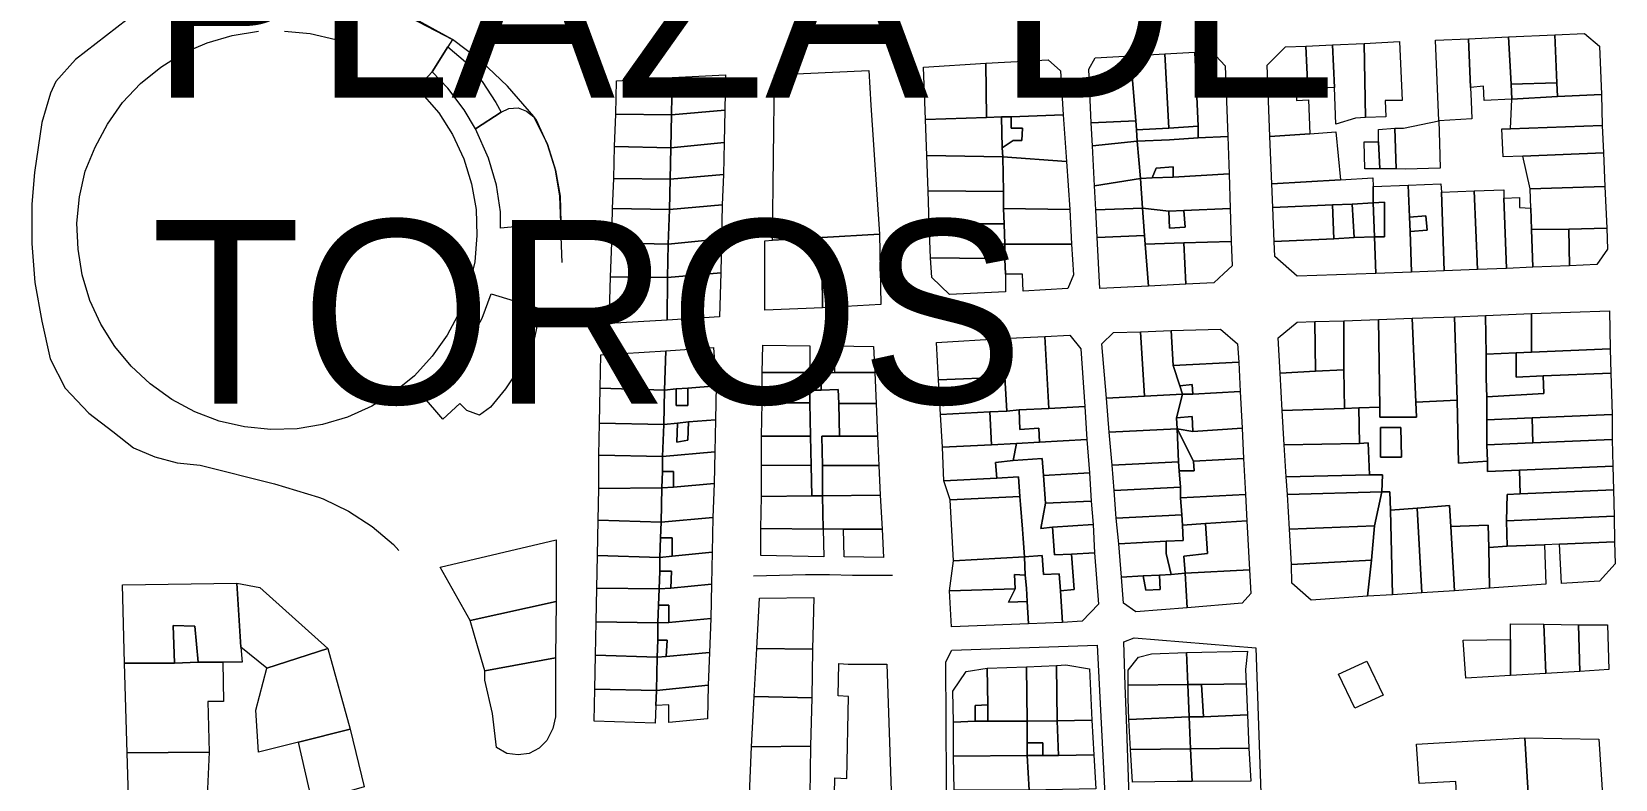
# Model space of a CAD drawing. Header units: inches. Extents: x 1138763 to 1140867, y 1050756 to 1053008.
# Drawn here: x 1138836.6 to 1139138.4, y 1051825.9 to 1051968.5 of the extents above; entities that cross this region are included whole.
import ezdxf

# ---------------------------------------------------------------- set-up
doc = ezdxf.new("R2010")
doc.units = ezdxf.units.IN
doc.header["$MEASUREMENT"] = 0
doc.linetypes.add('HIDDEN2', pattern=[0.1875, 0.125, -0.0625])
for name, color, linetype, lineweight in [('INTERCEPTORES REDISEÑADOS', 92, 'HIDDEN2', 53), ('LimEdif_AM', 44, 'Continuous', 5), ('ViaPrin_AM', 1, 'Continuous', 15), ('ViaSec_AM', 1, 'Continuous', 18)]:
    doc.layers.add(name, color=color, linetype=linetype, lineweight=lineweight)

msp = doc.modelspace()

# ---------------------------------------------------------------- linework, layer by layer
at = {"layer": 'LimEdif_AM'}
for points in [[(1138900.56, 1051975.5), (1138916.81, 1051967), (1138915.94, 1051965.62)], [(1138915.94, 1051965.62), (1138912.94, 1051960.87), (1138910.06, 1051957.75), (1138914.19, 1051953), (1138916.81, 1051948.87), (1138918.94, 1051944.25), (1138920.44, 1051939.5), (1138921.31, 1051934.62), (1138921.44, 1051929.62), (1138921.06, 1051924.62), (1138919.94, 1051919.75), (1138918.19, 1051915.12), (1138915.81, 1051910.62), (1138912.94, 1051906.62), (1138909.56, 1051902.87), (1138905.69, 1051899.75), (1138901.44, 1051897.12), (1138896.81, 1051895), (1138892.06, 1051893.62), (1138887.19, 1051892.75), (1138882.19, 1051892.62), (1138877.19, 1051893.12), (1138872.31, 1051894.25), (1138867.69, 1051896), (1138863.31, 1051898.37), (1138859.19, 1051901.37), (1138855.56, 1051904.75), (1138852.44, 1051908.5), (1138849.81, 1051912.75), (1138847.69, 1051917.25), (1138846.19, 1051922.12), (1138845.44, 1051927), (1138845.19, 1051932), (1138845.69, 1051937), (1138846.81, 1051941.87), (1138848.69, 1051946.5), (1138851.06, 1051950.87), (1138853.94, 1051955), (1138857.31, 1051958.62), (1138861.19, 1051961.75), (1138865.44, 1051964.37), (1138870.06, 1051966.37), (1138874.81, 1051967.75), (1138879.81, 1051968.62)], [(1138884.81, 1051968.62), (1138889.69, 1051968.12), (1138894.56, 1051967), (1138897.94, 1051969.87)], [(1139118.06, 1051967.5), (1139126.94, 1051967.87), (1139127.31, 1051958.75), (1139118.56, 1051958.5), (1139118.06, 1051967.5)], [(1139127.31, 1051958.75), (1139126.94, 1051967.87), (1139132.56, 1051968.12), (1139135.44, 1051965.75), (1139135.81, 1051956.5), (1139127.44, 1051956.12), (1139127.31, 1051958.75)], [(1138915.94, 1051965.62), (1138919.31, 1051962.75), (1138922.44, 1051959), (1138925.06, 1051955), (1138926.06, 1051953.12), (1138921.19, 1051950), (1138919.06, 1051953.62), (1138915.94, 1051957.75), (1138912.94, 1051960.87), (1138915.94, 1051965.62)], [(1139058.94, 1051950.5), (1139058.31, 1051964.62), (1139061.44, 1051964.75), (1139064.06, 1051962), (1139064.56, 1051948.5), (1139058.94, 1051948.25), (1139058.94, 1051950.5)], [(1139079.81, 1051957.62), (1139077.69, 1051957.5), (1139077.69, 1051955.37), (1139079.94, 1051955.5), (1139080.19, 1051949), (1139072.56, 1051948.5), (1139072.06, 1051962.12), (1139075.56, 1051965.62), (1139079.44, 1051965.75), (1139079.81, 1051957.62)], [(1139079.44, 1051965.75), (1139084.56, 1051966), (1139084.94, 1051957.87), (1139079.81, 1051957.62), (1139079.44, 1051965.75)], [(1139084.56, 1051966), (1139090.56, 1051966.25), (1139090.81, 1051952.12), (1139088.94, 1051952), (1139085.19, 1051950.87), (1139084.94, 1051957.87), (1139084.56, 1051966)], [(1139090.56, 1051966.25), (1139097.31, 1051966.62), (1139097.81, 1051955.37), (1139094.56, 1051955.37), (1139094.69, 1051952.25), (1139090.81, 1051952.12), (1139090.56, 1051966.25)], [(1139110.81, 1051957.87), (1139110.94, 1051955.25), (1139111.06, 1051951.87), (1139104.81, 1051951.5), (1139104.19, 1051966.87), (1139110.44, 1051967.12), (1139110.81, 1051957.87)], [(1139110.44, 1051967.12), (1139118.06, 1051967.5), (1139118.56, 1051958.5), (1139118.69, 1051955.62), (1139113.44, 1051955.37), (1139113.31, 1051958.12), (1139110.81, 1051957.87), (1139110.44, 1051967.12)], [(1139018.56, 1051952.12), (1139006.94, 1051951.75), (1139006.56, 1051961.75), (1139018.44, 1051962.5), (1139018.56, 1051952.12)], [(1139018.44, 1051962.5), (1139030.31, 1051963.12), (1139032.69, 1051961), (1139033.19, 1051952.62), (1139023.31, 1051952.25), (1139021.44, 1051952.25), (1139018.56, 1051952.12), (1139018.44, 1051962.5)], [(1139047.06, 1051951.5), (1139038.56, 1051951.12), (1139038.06, 1051961.37), (1139039.31, 1051963.5), (1139046.06, 1051963.87), (1139047.06, 1051951.5)], [(1139046.06, 1051963.87), (1139052.56, 1051964.25), (1139053.31, 1051950.12), (1139047.19, 1051949.75), (1139047.06, 1051951.5), (1139046.06, 1051963.87)], [(1139052.56, 1051964.25), (1139058.31, 1051964.62), (1139058.94, 1051950.5), (1139053.31, 1051950.12), (1139052.56, 1051964.25)], [(1138947.94, 1051952.75), (1138948.06, 1051959.12), (1138958.69, 1051959.75), (1138958.56, 1051952.62), (1138947.94, 1051952.75)], [(1138958.69, 1051959.75), (1138968.81, 1051960.25), (1138968.69, 1051953.5), (1138958.56, 1051952.62), (1138958.69, 1051959.75)], [(1138998.19, 1051929.87), (1138987.19, 1051929.25), (1138977.81, 1051928.75), (1138978.19, 1051960.25), (1138996.19, 1051961.12), (1138996.56, 1051954.5), (1138998.19, 1051929.87)], [(1139127.31, 1051958.75), (1139127.44, 1051956.12), (1139118.69, 1051955.62), (1139118.56, 1051958.5), (1139127.31, 1051958.75)], [(1139135.81, 1051956.5), (1139135.94, 1051950.62), (1139118.44, 1051950), (1139118.69, 1051955.62), (1139127.44, 1051956.12), (1139135.81, 1051956.5)], [(1138926.06, 1051953.12), (1138927.56, 1051953.87), (1138929.31, 1051954), (1138930.94, 1051953.37), (1138932.31, 1051952.25), (1138934.94, 1051947), (1138936.44, 1051942.12), (1138937.31, 1051937.12), (1138937.44, 1051932.12), (1138925.94, 1051931), (1138925.94, 1051934.12), (1138925.19, 1051939.25), (1138923.69, 1051944.37), (1138921.19, 1051950), (1138926.06, 1051953.12)], [(1138958.56, 1051952.62), (1138958.44, 1051946.37), (1138947.69, 1051946.62), (1138947.94, 1051952.75), (1138958.56, 1051952.62)], [(1138968.69, 1051953.5), (1138968.56, 1051947.37), (1138958.44, 1051946.37), (1138958.56, 1051952.62), (1138968.69, 1051953.5)], [(1139033.19, 1051952.62), (1139033.81, 1051943.75), (1139021.69, 1051944.62), (1139021.56, 1051946.37), (1139023.69, 1051947.75), (1139025.31, 1051947.75), (1139025.44, 1051950.12), (1139023.31, 1051950.12), (1139023.31, 1051952.25), (1139033.19, 1051952.62)], [(1139021.44, 1051952.25), (1139021.56, 1051946.37), (1139021.69, 1051944.62), (1139007.19, 1051944.87), (1139006.94, 1051951.75), (1139018.56, 1051952.12), (1139021.44, 1051952.25)], [(1139023.31, 1051952.25), (1139023.31, 1051950.12), (1139025.44, 1051950.12), (1139025.31, 1051947.75), (1139023.69, 1051947.75), (1139021.56, 1051946.37), (1139021.44, 1051952.25), (1139023.31, 1051952.25)], [(1139047.06, 1051951.5), (1139047.19, 1051949.75), (1139047.31, 1051947.62), (1139038.81, 1051946.75), (1139038.56, 1051951.12), (1139047.06, 1051951.5)], [(1139058.94, 1051950.5), (1139058.94, 1051948.25), (1139053.44, 1051947.87), (1139047.31, 1051947.62), (1139047.19, 1051949.75), (1139053.31, 1051950.12), (1139058.94, 1051950.5)], [(1139093.31, 1051947.5), (1139093.31, 1051949.87), (1139096.44, 1051950.12), (1139096.69, 1051942.37), (1139093.56, 1051942.37), (1139093.31, 1051947.5)], [(1139096.44, 1051950.12), (1139098.06, 1051950.12), (1139104.81, 1051951.5), (1139104.94, 1051947.25), (1139105.06, 1051942.5), (1139098.44, 1051942.25), (1139096.69, 1051942.37), (1139096.44, 1051950.12)], [(1139135.94, 1051950.62), (1139136.19, 1051945.37), (1139120.81, 1051944.75), (1139117.06, 1051944.62), (1139116.81, 1051950), (1139118.44, 1051950), (1139135.94, 1051950.62)], [(1138958.44, 1051946.37), (1138958.31, 1051940.37), (1138947.56, 1051940.5), (1138947.69, 1051946.62), (1138958.44, 1051946.37)], [(1138968.56, 1051947.37), (1138968.44, 1051941.25), (1138958.31, 1051940.37), (1138958.44, 1051946.37), (1138968.56, 1051947.37)], [(1139047.31, 1051947.62), (1139047.94, 1051940.5), (1139039.19, 1051939.12), (1139038.81, 1051946.75), (1139047.31, 1051947.62)], [(1139064.56, 1051948.5), (1139064.81, 1051941.37), (1139054.19, 1051940.75), (1139054.19, 1051942.75), (1139050.94, 1051942.5), (1139050.19, 1051940.62), (1139047.94, 1051940.5), (1139047.31, 1051947.62), (1139053.44, 1051947.87), (1139058.94, 1051948.25), (1139064.56, 1051948.5)], [(1139080.19, 1051949), (1139085.19, 1051949.37), (1139086.06, 1051940.25), (1139072.94, 1051939.5), (1139072.56, 1051948.5), (1139080.19, 1051949)], [(1139093.56, 1051942.37), (1139090.69, 1051942.37), (1139090.56, 1051947.5), (1139093.31, 1051947.5), (1139093.56, 1051942.37)], [(1139021.69, 1051944.62), (1139021.81, 1051938), (1139007.44, 1051938.12), (1139007.19, 1051944.87), (1139021.69, 1051944.62)], [(1139033.81, 1051943.75), (1139034.44, 1051934.62), (1139021.81, 1051934.75), (1139021.81, 1051938), (1139021.69, 1051944.62), (1139033.81, 1051943.75)], [(1139136.19, 1051945.37), (1139136.44, 1051939), (1139122.19, 1051938.5), (1139120.81, 1051944.75), (1139136.19, 1051945.37)], [(1138958.31, 1051940.37), (1138958.19, 1051934.62), (1138947.31, 1051934.75), (1138947.56, 1051940.5), (1138958.31, 1051940.37)], [(1138968.44, 1051941.25), (1138968.19, 1051935.5), (1138958.19, 1051934.62), (1138958.31, 1051940.37), (1138968.44, 1051941.25)], [(1139047.94, 1051940.5), (1139048.31, 1051934.87), (1139039.44, 1051934.5), (1139039.19, 1051939.12), (1139047.94, 1051940.5)], [(1139064.81, 1051941.37), (1139065.06, 1051934.75), (1139056.19, 1051934.37), (1139053.31, 1051934.25), (1139048.31, 1051934.87), (1139047.94, 1051940.5), (1139050.19, 1051940.62), (1139054.19, 1051940.75), (1139064.81, 1051941.37)], [(1139054.19, 1051940.75), (1139050.19, 1051940.62), (1139050.94, 1051942.5), (1139054.19, 1051942.75), (1139054.19, 1051940.75)], [(1139086.06, 1051940.25), (1139092.19, 1051940.62), (1139092.31, 1051939), (1139092.31, 1051935.87), (1139088.31, 1051935.62), (1139084.56, 1051935.5), (1139073.19, 1051935), (1139072.94, 1051939.5), (1139086.06, 1051940.25)], [(1139021.81, 1051938), (1139021.81, 1051934.75), (1139021.94, 1051931.87), (1139007.69, 1051931.87), (1139007.44, 1051938.12), (1139021.81, 1051938)], [(1139092.31, 1051939), (1139098.94, 1051939.25), (1139099.19, 1051933.12), (1139099.31, 1051930.37), (1139099.56, 1051922.62), (1139092.81, 1051922.37), (1139092.56, 1051929.37), (1139094.44, 1051929.37), (1139094.44, 1051936), (1139092.31, 1051935.87), (1139092.31, 1051939)], [(1139098.94, 1051939.25), (1139105.19, 1051939.5), (1139105.31, 1051937.87), (1139105.81, 1051922.87), (1139099.56, 1051922.62), (1139099.31, 1051930.37), (1139102.56, 1051930.62), (1139102.31, 1051933.37), (1139099.19, 1051933.12), (1139098.94, 1051939.25)], [(1139105.31, 1051937.87), (1139111.56, 1051938.12), (1139112.19, 1051923.12), (1139105.81, 1051922.87), (1139105.31, 1051937.87)], [(1139111.56, 1051938.12), (1139117.19, 1051938.37), (1139117.19, 1051936.75), (1139117.69, 1051923.37), (1139112.19, 1051923.12), (1139111.56, 1051938.12)], [(1139136.44, 1051939), (1139136.81, 1051931), (1139129.56, 1051930.87), (1139122.44, 1051930.75), (1139122.31, 1051934.87), (1139122.19, 1051938.5), (1139136.44, 1051939)], [(1138958.19, 1051934.62), (1138957.94, 1051928), (1138947.19, 1051928.25), (1138947.31, 1051934.75), (1138958.19, 1051934.62)], [(1138968.19, 1051935.5), (1138968.06, 1051929), (1138957.94, 1051928), (1138958.19, 1051934.62), (1138968.19, 1051935.5)], [(1139034.44, 1051934.62), (1139034.81, 1051928), (1139022.06, 1051928), (1139021.94, 1051931.87), (1139021.81, 1051934.75), (1139034.44, 1051934.62)], [(1139048.31, 1051934.87), (1139048.69, 1051929.62), (1139039.69, 1051929.25), (1139039.44, 1051934.5), (1139048.31, 1051934.87)], [(1139065.06, 1051934.75), (1139065.19, 1051928.5), (1139056.19, 1051928.25), (1139048.81, 1051928), (1139048.69, 1051929.62), (1139048.31, 1051934.87), (1139053.31, 1051934.25), (1139053.44, 1051931), (1139056.44, 1051931.25), (1139056.19, 1051934.37), (1139065.06, 1051934.75)], [(1139084.56, 1051935.5), (1139084.81, 1051929), (1139073.44, 1051928.5), (1139073.19, 1051935), (1139084.56, 1051935.5)], [(1139088.31, 1051935.62), (1139088.69, 1051929.25), (1139084.81, 1051929), (1139084.56, 1051935.5), (1139088.31, 1051935.62)], [(1139092.31, 1051935.87), (1139092.56, 1051929.37), (1139088.69, 1051929.25), (1139088.31, 1051935.62), (1139092.31, 1051935.87)], [(1139092.56, 1051929.37), (1139092.31, 1051935.87), (1139094.44, 1051936), (1139094.44, 1051929.37), (1139092.56, 1051929.37)], [(1139117.19, 1051936.75), (1139120.19, 1051936.87), (1139120.19, 1051935), (1139122.31, 1051934.87), (1139122.44, 1051930.75), (1139122.69, 1051923.62), (1139117.69, 1051923.37), (1139117.19, 1051936.75)], [(1139021.94, 1051931.87), (1139022.06, 1051928), (1139018.81, 1051928.12), (1139018.94, 1051925.25), (1139007.94, 1051925.37), (1139007.69, 1051931.87), (1139021.94, 1051931.87)], [(1139056.19, 1051934.37), (1139056.44, 1051931.25), (1139053.44, 1051931), (1139053.31, 1051934.25), (1139056.19, 1051934.37)], [(1139099.31, 1051930.37), (1139099.19, 1051933.12), (1139102.31, 1051933.37), (1139102.56, 1051930.62), (1139099.31, 1051930.37)], [(1138968.06, 1051929), (1138967.94, 1051922.5), (1138957.81, 1051921.62), (1138957.94, 1051928), (1138968.06, 1051929)], [(1138987.19, 1051929.25), (1138987.31, 1051915.87), (1138976.31, 1051915.37), (1138976.31, 1051928.62), (1138977.81, 1051928.75), (1138987.19, 1051929.25)], [(1138998.19, 1051929.87), (1138998.44, 1051916.5), (1138987.31, 1051915.87), (1138987.19, 1051929.25), (1138998.19, 1051929.87)], [(1139048.69, 1051929.62), (1139048.81, 1051928), (1139049.44, 1051920), (1139040.19, 1051919.5), (1139039.69, 1051929.25), (1139048.69, 1051929.62)], [(1139065.19, 1051928.5), (1139065.44, 1051923.87), (1139063.81, 1051922.37), (1139061.94, 1051920.62), (1139056.56, 1051920.37), (1139056.19, 1051928.25), (1139065.19, 1051928.5)], [(1139092.56, 1051929.37), (1139092.81, 1051922.37), (1139077.81, 1051921.87), (1139073.56, 1051925.62), (1139073.44, 1051928.5), (1139084.81, 1051929), (1139088.69, 1051929.25), (1139092.56, 1051929.37)], [(1139129.56, 1051930.87), (1139129.69, 1051923.87), (1139122.69, 1051923.62), (1139122.44, 1051930.75), (1139129.56, 1051930.87)], [(1139136.81, 1051931), (1139136.94, 1051927), (1139134.94, 1051924.12), (1139129.69, 1051923.87), (1139129.56, 1051930.87), (1139136.81, 1051931)], [(1138957.94, 1051928), (1138957.81, 1051921.62), (1138946.94, 1051921.75), (1138947.19, 1051928.25), (1138957.94, 1051928)], [(1139022.06, 1051928), (1139022.06, 1051925.12), (1139018.94, 1051925.25), (1139018.81, 1051928.12), (1139022.06, 1051928)], [(1139034.81, 1051928), (1139035.19, 1051922.12), (1139034.06, 1051919.5), (1139025.56, 1051919), (1139025.44, 1051922.25), (1139022.19, 1051922.25), (1139022.06, 1051925.12), (1139022.06, 1051928), (1139034.81, 1051928)], [(1139056.19, 1051928.25), (1139056.56, 1051920.37), (1139049.44, 1051920), (1139048.81, 1051928), (1139056.19, 1051928.25)], [(1138967.94, 1051922.5), (1138967.69, 1051914.12), (1138957.69, 1051913.5), (1138957.81, 1051921.62), (1138967.94, 1051922.5)], [(1139018.94, 1051925.25), (1139022.06, 1051925.12), (1139022.19, 1051922.25), (1139022.19, 1051918.87), (1139011.56, 1051918.37), (1139008.19, 1051921.62), (1139007.94, 1051925.37), (1139018.94, 1051925.25)], [(1138957.81, 1051921.62), (1138957.69, 1051913.5), (1138946.69, 1051912.87), (1138946.94, 1051921.75), (1138957.81, 1051921.62)], [(1138914.94, 1051894.62), (1138911.06, 1051899.12), (1138913.44, 1051901.12), (1138916.94, 1051905), (1138919.94, 1051909.25), (1138922.44, 1051913.87), (1138924.19, 1051918.5), (1138933.56, 1051915.62), (1138932.44, 1051910.12), (1138929.94, 1051905), (1138926.94, 1051900.37), (1138924.06, 1051896.87), (1138921.94, 1051895.37), (1138919.56, 1051896.25), (1138918.19, 1051897.62), (1138914.94, 1051894.62)], [(1139081.19, 1051913.25), (1139086.69, 1051913.37), (1139086.69, 1051904), (1139081.31, 1051903.75), (1139081.19, 1051913.25)], [(1139086.69, 1051913.37), (1139093.31, 1051913.62), (1139093.56, 1051896.87), (1139089.56, 1051896.75), (1139086.81, 1051896.62), (1139086.69, 1051904), (1139086.69, 1051913.37)], [(1139093.31, 1051913.62), (1139099.69, 1051913.87), (1139100.44, 1051897.87), (1139100.56, 1051895), (1139093.56, 1051895), (1139093.56, 1051896.87), (1139093.31, 1051913.62)], [(1139099.69, 1051913.87), (1139107.81, 1051914.12), (1139108.31, 1051898.25), (1139100.44, 1051897.87), (1139099.69, 1051913.87)], [(1139107.81, 1051914.12), (1139113.69, 1051914.37), (1139113.81, 1051907), (1139113.81, 1051902.37), (1139113.94, 1051898.87), (1139113.94, 1051894.5), (1139113.94, 1051889.75), (1139114.06, 1051886.62), (1139108.56, 1051886.25), (1139108.31, 1051898.25), (1139107.81, 1051914.12)], [(1139113.69, 1051914.37), (1139122.44, 1051914.75), (1139122.44, 1051907.37), (1139119.56, 1051907.25), (1139113.81, 1051907), (1139113.69, 1051914.37)], [(1139122.44, 1051914.75), (1139137.31, 1051915.25), (1139137.44, 1051908), (1139122.44, 1051907.37), (1139122.44, 1051914.75)], [(1139021.56, 1051910), (1139029.69, 1051910.37), (1139030.44, 1051896.62), (1139024.81, 1051896.37), (1139022.44, 1051896.12), (1139022.06, 1051902.62), (1139021.56, 1051910)], [(1139029.69, 1051910.37), (1139034.44, 1051910.62), (1139036.56, 1051908), (1139037.31, 1051897), (1139030.44, 1051896.62), (1139029.69, 1051910.37)], [(1139048.69, 1051899), (1139041.44, 1051898.62), (1139040.56, 1051909), (1139042.81, 1051911.12), (1139047.94, 1051911.25), (1139048.69, 1051899)], [(1139047.94, 1051911.25), (1139053.81, 1051911.5), (1139054.19, 1051904.87), (1139055.44, 1051901), (1139055.94, 1051899.37), (1139048.69, 1051899), (1139047.94, 1051911.25)], [(1139053.81, 1051911.5), (1139063.19, 1051911.75), (1139066.44, 1051909), (1139066.69, 1051905.5), (1139054.19, 1051904.87), (1139053.81, 1051911.5)], [(1139081.31, 1051903.75), (1139074.56, 1051903.37), (1139074.19, 1051910.12), (1139077.81, 1051913.12), (1139081.19, 1051913.25), (1139081.31, 1051903.75)], [(1138944.94, 1051900.5), (1138945.06, 1051906.87), (1138957.44, 1051907.62), (1138957.19, 1051900.12), (1138944.94, 1051900.5)], [(1138957.44, 1051907.62), (1138966.56, 1051908.25), (1138967.06, 1051901), (1138961.69, 1051900.5), (1138959.44, 1051900.37), (1138957.19, 1051900.12), (1138957.44, 1051907.62)], [(1138975.81, 1051903.5), (1138975.94, 1051908.75), (1138984.94, 1051908.62), (1138984.94, 1051903.5), (1138975.81, 1051903.5)], [(1138989.69, 1051903.5), (1138989.56, 1051908.62), (1138997.06, 1051908.5), (1138997.31, 1051903.5), (1138989.69, 1051903.5)], [(1139022.06, 1051902.62), (1139009.44, 1051902.12), (1139009.06, 1051909.25), (1139021.56, 1051910), (1139022.06, 1051902.62)], [(1139137.44, 1051908), (1139137.56, 1051903.37), (1139124.69, 1051902.87), (1139119.56, 1051902.62), (1139119.56, 1051907.25), (1139122.44, 1051907.37), (1139137.44, 1051908)], [(1139066.69, 1051905.5), (1139066.94, 1051899.87), (1139057.94, 1051899.37), (1139057.81, 1051901.25), (1139055.44, 1051901), (1139054.19, 1051904.87), (1139066.69, 1051905.5)], [(1139119.56, 1051907.25), (1139119.56, 1051902.62), (1139124.69, 1051902.87), (1139124.81, 1051899.5), (1139113.94, 1051898.87), (1139113.81, 1051902.37), (1139113.81, 1051907), (1139119.56, 1051907.25)], [(1138984.94, 1051903.5), (1138987.06, 1051903.5), (1138987.06, 1051900.12), (1138984.94, 1051900.12), (1138984.94, 1051897.75), (1138975.81, 1051897.75), (1138975.81, 1051903.5), (1138984.94, 1051903.5)], [(1138987.06, 1051903.5), (1138989.69, 1051903.5), (1138997.31, 1051903.5), (1138997.56, 1051897.62), (1138990.44, 1051897.62), (1138990.31, 1051900.25), (1138987.06, 1051900.12), (1138987.06, 1051903.5)], [(1139022.06, 1051902.62), (1139022.44, 1051896.12), (1139019.19, 1051896), (1139009.81, 1051895.5), (1139009.44, 1051902.12), (1139022.06, 1051902.62)], [(1139086.69, 1051904), (1139086.81, 1051896.62), (1139074.94, 1051896.25), (1139074.56, 1051903.37), (1139081.31, 1051903.75), (1139086.69, 1051904)], [(1139137.56, 1051903.37), (1139137.81, 1051895.5), (1139122.56, 1051894.87), (1139113.94, 1051894.5), (1139113.94, 1051898.87), (1139124.81, 1051899.5), (1139124.69, 1051902.87), (1139137.56, 1051903.37)], [(1138957.19, 1051900.12), (1138957.06, 1051893.62), (1138944.81, 1051893.87), (1138944.94, 1051900.5), (1138957.19, 1051900.12)], [(1138967.06, 1051901), (1138966.94, 1051894.5), (1138961.81, 1051894.12), (1138959.69, 1051893.87), (1138957.06, 1051893.62), (1138957.19, 1051900.12), (1138959.44, 1051900.37), (1138959.44, 1051897.25), (1138961.69, 1051897.25), (1138961.69, 1051900.5), (1138967.06, 1051901)], [(1138961.69, 1051900.5), (1138961.69, 1051897.25), (1138959.44, 1051897.25), (1138959.44, 1051900.37), (1138961.69, 1051900.5)], [(1138987.06, 1051900.12), (1138990.31, 1051900.25), (1138990.44, 1051897.62), (1138990.56, 1051891.37), (1138987.19, 1051891.37), (1138987.31, 1051885.75), (1138987.31, 1051880), (1138985.31, 1051880), (1138985.19, 1051885.75), (1138985.06, 1051891.37), (1138984.94, 1051897.75), (1138984.94, 1051900.12), (1138987.06, 1051900.12)], [(1139055.94, 1051899.37), (1139054.81, 1051894.87), (1139054.94, 1051892.75), (1139041.94, 1051892.12), (1139041.44, 1051898.62), (1139048.69, 1051899), (1139055.94, 1051899.37)], [(1139066.94, 1051899.87), (1139067.31, 1051892.87), (1139057.94, 1051892.25), (1139057.81, 1051895.12), (1139054.81, 1051894.87), (1139055.94, 1051899.37), (1139057.94, 1051899.37), (1139066.94, 1051899.87)], [(1139055.44, 1051901), (1139057.81, 1051901.25), (1139057.94, 1051899.37), (1139055.94, 1051899.37), (1139055.44, 1051901)], [(1139108.31, 1051898.25), (1139108.56, 1051886.25), (1139114.06, 1051886.62), (1139114.06, 1051884.62), (1139120.19, 1051884.87), (1139120.31, 1051880.37), (1139117.81, 1051880.25), (1139117.69, 1051875.25), (1139117.81, 1051870.37), (1139114.31, 1051870.12), (1139114.19, 1051874.37), (1139107.06, 1051874.12), (1139106.81, 1051878.12), (1139100.69, 1051877.62), (1139095.56, 1051877.25), (1139095.44, 1051880.75), (1139093.94, 1051880.75), (1139094.06, 1051884), (1139091.56, 1051884), (1139091.31, 1051890.12), (1139089.69, 1051890), (1139089.56, 1051896.75), (1139093.56, 1051896.87), (1139093.56, 1051895), (1139100.56, 1051895), (1139100.44, 1051897.87), (1139108.31, 1051898.25)], [(1138984.94, 1051897.75), (1138985.06, 1051891.37), (1138975.69, 1051891.37), (1138975.81, 1051897.75), (1138984.94, 1051897.75)], [(1138997.56, 1051897.62), (1138997.81, 1051891.37), (1138990.56, 1051891.37), (1138990.44, 1051897.62), (1138997.56, 1051897.62)], [(1139019.19, 1051896), (1139019.56, 1051889.75), (1139010.19, 1051889.25), (1139009.81, 1051895.5), (1139019.19, 1051896)], [(1139024.81, 1051896.37), (1139024.94, 1051892.62), (1139028.56, 1051892.87), (1139028.69, 1051890.25), (1139024.31, 1051890), (1139019.56, 1051889.75), (1139019.19, 1051896), (1139022.44, 1051896.12), (1139024.81, 1051896.37)], [(1139037.31, 1051897), (1139037.69, 1051890.75), (1139028.69, 1051890.25), (1139028.56, 1051892.87), (1139024.94, 1051892.62), (1139024.81, 1051896.37), (1139030.44, 1051896.62), (1139037.31, 1051897)], [(1139089.56, 1051896.75), (1139089.69, 1051890), (1139075.31, 1051889.75), (1139074.94, 1051896.25), (1139086.81, 1051896.62), (1139089.56, 1051896.75)], [(1139137.81, 1051895.5), (1139137.81, 1051890.75), (1139122.69, 1051890.12), (1139122.56, 1051894.87), (1139137.81, 1051895.5)], [(1138957.06, 1051893.62), (1138956.81, 1051887.5), (1138944.69, 1051887.75), (1138944.81, 1051893.87), (1138957.06, 1051893.62)], [(1138966.94, 1051894.5), (1138966.81, 1051888.37), (1138956.81, 1051887.5), (1138957.06, 1051893.62), (1138959.69, 1051893.87), (1138959.56, 1051890.25), (1138961.69, 1051890.62), (1138961.81, 1051894.12), (1138966.94, 1051894.5)], [(1138961.81, 1051894.12), (1138961.69, 1051890.62), (1138959.56, 1051890.25), (1138959.69, 1051893.87), (1138961.81, 1051894.12)], [(1139054.94, 1051892.75), (1139055.19, 1051886.5), (1139042.56, 1051885.87), (1139041.94, 1051892.12), (1139054.94, 1051892.75)], [(1139054.81, 1051894.87), (1139057.81, 1051895.12), (1139057.94, 1051892.25), (1139054.94, 1051892.75), (1139054.81, 1051894.87)], [(1139067.31, 1051892.87), (1139067.56, 1051887.12), (1139058.06, 1051886.62), (1139054.94, 1051892.75), (1139057.94, 1051892.25), (1139067.31, 1051892.87)], [(1139058.06, 1051886.62), (1139058.19, 1051884.75), (1139055.31, 1051884.75), (1139055.19, 1051886.5), (1139054.94, 1051892.75), (1139058.06, 1051886.62)], [(1139097.69, 1051887.37), (1139097.56, 1051893), (1139093.69, 1051893), (1139093.69, 1051890.12), (1139093.69, 1051887.37), (1139097.69, 1051887.37)], [(1139097.69, 1051887.37), (1139093.69, 1051887.37), (1139093.69, 1051890.12), (1139093.69, 1051893), (1139097.56, 1051893), (1139097.69, 1051887.37)], [(1139122.56, 1051894.87), (1139122.69, 1051890.12), (1139113.94, 1051889.75), (1139113.94, 1051894.5), (1139122.56, 1051894.87)], [(1138985.06, 1051891.37), (1138985.19, 1051885.75), (1138975.69, 1051885.87), (1138975.69, 1051891.37), (1138985.06, 1051891.37)], [(1138997.81, 1051891.37), (1138998.06, 1051885.75), (1138987.31, 1051885.75), (1138987.19, 1051891.37), (1138990.56, 1051891.37), (1138997.81, 1051891.37)], [(1139024.31, 1051890), (1139023.69, 1051886.75), (1139020.31, 1051886.37), (1139020.56, 1051883.37), (1139010.44, 1051882.87), (1139010.19, 1051889.25), (1139019.56, 1051889.75), (1139024.31, 1051890)], [(1139037.69, 1051890.75), (1139038.19, 1051884.37), (1139029.44, 1051883.87), (1139029.19, 1051887.12), (1139023.69, 1051886.75), (1139024.31, 1051890), (1139028.69, 1051890.25), (1139037.69, 1051890.75)], [(1139089.69, 1051890), (1139091.31, 1051890.12), (1139091.56, 1051884), (1139075.69, 1051883.62), (1139075.31, 1051889.75), (1139089.69, 1051890)], [(1139137.81, 1051890.75), (1139137.94, 1051885.62), (1139120.19, 1051884.87), (1139114.06, 1051884.62), (1139114.06, 1051886.62), (1139113.94, 1051889.75), (1139122.69, 1051890.12), (1139137.81, 1051890.75)], [(1138956.81, 1051887.5), (1138956.81, 1051884.62), (1138956.69, 1051881.5), (1138944.69, 1051881.37), (1138944.69, 1051887.75), (1138956.81, 1051887.5)], [(1138966.81, 1051888.37), (1138966.69, 1051882.37), (1138958.94, 1051881.62), (1138958.94, 1051884.62), (1138956.81, 1051884.62), (1138956.81, 1051887.5), (1138966.81, 1051888.37)], [(1139029.44, 1051883.87), (1139029.81, 1051878.62), (1139028.94, 1051873.75), (1139031.19, 1051874), (1139031.56, 1051868.75), (1139034.81, 1051868.87), (1139035.31, 1051862.12), (1139032.69, 1051861.87), (1139032.44, 1051865.12), (1139029.44, 1051865), (1139029.19, 1051868.62), (1139025.81, 1051868.37), (1139025.56, 1051871.87), (1139025.44, 1051873.62), (1139025.06, 1051878.37), (1139024.94, 1051879.87), (1139024.69, 1051883.62), (1139020.56, 1051883.37), (1139020.31, 1051886.37), (1139023.69, 1051886.75), (1139029.19, 1051887.12), (1139029.44, 1051883.87)], [(1139055.19, 1051886.5), (1139055.31, 1051884.75), (1139055.56, 1051881.62), (1139042.94, 1051881), (1139042.56, 1051885.87), (1139055.19, 1051886.5)], [(1139067.56, 1051887.12), (1139067.94, 1051880.25), (1139055.56, 1051879.62), (1139055.56, 1051881.62), (1139055.31, 1051884.75), (1139058.19, 1051884.75), (1139058.06, 1051886.62), (1139067.56, 1051887.12)], [(1138958.94, 1051881.62), (1138956.69, 1051881.5), (1138956.81, 1051884.62), (1138958.94, 1051884.62), (1138958.94, 1051881.62)], [(1138985.19, 1051885.75), (1138985.31, 1051880), (1138975.69, 1051879.87), (1138975.69, 1051885.87), (1138985.19, 1051885.75)], [(1138998.06, 1051885.75), (1138998.31, 1051880.12), (1138987.31, 1051880), (1138987.31, 1051885.75), (1138998.06, 1051885.75)], [(1139020.56, 1051883.37), (1139024.69, 1051883.62), (1139024.94, 1051879.87), (1139011.69, 1051879.25), (1139010.44, 1051882.87), (1139020.56, 1051883.37)], [(1139038.19, 1051884.37), (1139038.56, 1051879), (1139029.81, 1051878.62), (1139029.44, 1051883.87), (1139038.19, 1051884.37)], [(1139091.56, 1051884), (1139094.06, 1051884), (1139093.94, 1051880.75), (1139075.94, 1051880.25), (1139075.69, 1051883.62), (1139091.56, 1051884)], [(1139137.94, 1051885.62), (1139138.06, 1051881.12), (1139120.31, 1051880.37), (1139120.19, 1051884.87), (1139137.94, 1051885.62)], [(1138956.69, 1051881.5), (1138956.56, 1051875), (1138944.56, 1051875.37), (1138944.69, 1051881.37), (1138956.69, 1051881.5)], [(1138966.69, 1051882.37), (1138966.44, 1051875.87), (1138956.56, 1051875), (1138956.69, 1051881.5), (1138958.94, 1051881.62), (1138966.69, 1051882.37)], [(1139055.56, 1051881.62), (1139055.56, 1051879.62), (1139055.81, 1051876.37), (1139043.31, 1051875.75), (1139042.94, 1051881), (1139055.56, 1051881.62)], [(1139067.94, 1051880.25), (1139068.19, 1051875.25), (1139060.31, 1051874.75), (1139055.94, 1051874.37), (1139055.81, 1051876.37), (1139055.56, 1051879.62), (1139067.94, 1051880.25)], [(1139093.94, 1051880.75), (1139092.56, 1051874.25), (1139076.31, 1051873.62), (1139075.94, 1051880.25), (1139093.94, 1051880.75)], [(1139095.56, 1051877.25), (1139095.94, 1051861.12), (1139091.19, 1051860.87), (1139091.94, 1051867.75), (1139092.56, 1051874.25), (1139093.94, 1051880.75), (1139095.44, 1051880.75), (1139095.56, 1051877.25)], [(1139138.06, 1051881.12), (1139138.19, 1051876.12), (1139117.69, 1051875.25), (1139117.81, 1051880.25), (1139120.31, 1051880.37), (1139138.06, 1051881.12)], [(1138987.31, 1051880), (1138987.44, 1051873.62), (1138975.56, 1051873.75), (1138975.69, 1051879.87), (1138985.31, 1051880), (1138987.31, 1051880)], [(1138998.31, 1051880.12), (1138998.69, 1051873.62), (1138991.31, 1051873.62), (1138987.44, 1051873.62), (1138987.31, 1051880), (1138998.31, 1051880.12)], [(1139024.94, 1051879.87), (1139025.06, 1051878.37), (1139025.44, 1051873.62), (1139025.56, 1051871.87), (1139025.81, 1051868.37), (1139012.31, 1051867.62), (1139011.69, 1051879.25), (1139024.94, 1051879.87)], [(1139038.56, 1051879), (1139038.94, 1051874.5), (1139031.19, 1051874), (1139028.94, 1051873.75), (1139029.81, 1051878.62), (1139038.56, 1051879)], [(1139100.69, 1051877.62), (1139101.56, 1051861.5), (1139095.94, 1051861.12), (1139095.56, 1051877.25), (1139100.69, 1051877.62)], [(1139107.06, 1051874.12), (1139107.81, 1051861.87), (1139101.56, 1051861.5), (1139100.69, 1051877.62), (1139106.81, 1051878.12), (1139107.06, 1051874.12)], [(1138956.56, 1051875), (1138956.44, 1051872), (1138956.31, 1051868.25), (1138944.44, 1051868.62), (1138944.56, 1051875.37), (1138956.56, 1051875)], [(1138966.44, 1051875.87), (1138966.31, 1051869.25), (1138958.69, 1051868.5), (1138958.69, 1051872), (1138956.44, 1051872), (1138956.56, 1051875), (1138966.44, 1051875.87)], [(1139038.94, 1051874.5), (1139039.19, 1051869.12), (1139034.81, 1051868.87), (1139031.56, 1051868.75), (1139031.19, 1051874), (1139038.94, 1051874.5)], [(1139055.81, 1051876.37), (1139055.94, 1051874.37), (1139056.06, 1051871.5), (1139052.81, 1051871.37), (1139043.81, 1051870.87), (1139043.31, 1051875.75), (1139055.81, 1051876.37)], [(1139060.31, 1051874.75), (1139060.69, 1051869), (1139056.19, 1051868.5), (1139056.44, 1051865.25), (1139053.81, 1051865), (1139052.81, 1051869), (1139052.81, 1051871.37), (1139056.06, 1051871.5), (1139055.94, 1051874.37), (1139060.31, 1051874.75)], [(1139068.19, 1051875.25), (1139068.69, 1051865.87), (1139056.44, 1051865.25), (1139056.19, 1051868.5), (1139060.69, 1051869), (1139060.31, 1051874.75), (1139068.19, 1051875.25)], [(1139092.56, 1051874.25), (1139091.94, 1051867.75), (1139076.69, 1051866.87), (1139076.31, 1051873.62), (1139092.56, 1051874.25)], [(1139114.31, 1051870.12), (1139114.44, 1051862.37), (1139107.81, 1051861.87), (1139107.06, 1051874.12), (1139114.19, 1051874.37), (1139114.31, 1051870.12)], [(1139138.19, 1051876.12), (1139138.31, 1051871.25), (1139127.81, 1051870.75), (1139124.94, 1051870.62), (1139117.81, 1051870.37), (1139117.69, 1051875.25), (1139138.19, 1051876.12)], [(1138936.56, 1051859.87), (1138920.19, 1051856.25), (1138914.44, 1051866.37), (1138936.56, 1051871.62), (1138936.56, 1051859.87)], [(1138958.69, 1051868.5), (1138956.31, 1051868.25), (1138956.44, 1051872), (1138958.69, 1051872), (1138958.69, 1051868.5)], [(1138987.44, 1051873.62), (1138987.56, 1051868.37), (1138975.56, 1051868.62), (1138975.56, 1051873.75), (1138987.44, 1051873.62)], [(1138998.69, 1051873.62), (1138998.94, 1051868.25), (1138991.44, 1051868.37), (1138991.31, 1051873.62), (1138998.69, 1051873.62)], [(1139052.81, 1051871.37), (1139052.81, 1051869), (1139053.81, 1051865), (1139051.56, 1051864.87), (1139048.44, 1051864.75), (1139044.31, 1051864.5), (1139043.81, 1051870.87), (1139052.81, 1051871.37)], [(1139138.31, 1051871.25), (1139138.44, 1051867), (1139135.44, 1051863.75), (1139128.19, 1051863.25), (1139127.81, 1051870.75), (1139138.31, 1051871.25)], [(1138956.31, 1051868.25), (1138956.31, 1051865.62), (1138956.19, 1051862.25), (1138944.31, 1051862.37), (1138944.44, 1051868.62), (1138956.31, 1051868.25)], [(1138966.31, 1051869.25), (1138966.19, 1051863.12), (1138958.44, 1051862.37), (1138958.56, 1051865.62), (1138956.31, 1051865.62), (1138956.31, 1051868.25), (1138958.69, 1051868.5), (1138966.31, 1051869.25)], [(1139025.81, 1051868.37), (1139025.94, 1051864.87), (1139023.94, 1051865), (1139024.06, 1051862.25), (1139011.56, 1051861.87), (1139012.31, 1051867.62), (1139025.81, 1051868.37)], [(1139025.94, 1051864.87), (1139025.81, 1051868.37), (1139029.19, 1051868.62), (1139029.44, 1051865), (1139032.44, 1051865.12), (1139032.69, 1051861.87), (1139033.06, 1051855.87), (1139026.56, 1051855.62), (1139026.31, 1051859.87), (1139026.19, 1051862.37), (1139025.94, 1051864.87)], [(1139039.19, 1051869.12), (1139039.94, 1051859.37), (1139036.81, 1051856.12), (1139033.06, 1051855.87), (1139032.69, 1051861.87), (1139035.31, 1051862.12), (1139034.81, 1051868.87), (1139039.19, 1051869.12)], [(1139124.94, 1051870.62), (1139125.19, 1051863.12), (1139114.44, 1051862.37), (1139114.31, 1051870.12), (1139117.81, 1051870.37), (1139124.94, 1051870.62)], [(1138958.44, 1051862.37), (1138956.19, 1051862.25), (1138956.31, 1051865.62), (1138958.56, 1051865.62), (1138958.44, 1051862.37)], [(1139056.44, 1051865.25), (1139056.81, 1051858.62), (1139047.06, 1051857.87), (1139044.69, 1051859.5), (1139044.31, 1051864.5), (1139048.44, 1051864.75), (1139048.94, 1051862), (1139051.69, 1051862.12), (1139051.56, 1051864.87), (1139053.81, 1051865), (1139056.44, 1051865.25)], [(1139068.69, 1051865.87), (1139068.94, 1051861.37), (1139067.31, 1051859.5), (1139056.81, 1051858.62), (1139056.44, 1051865.25), (1139068.69, 1051865.87)], [(1139091.94, 1051867.75), (1139091.19, 1051860.87), (1139080.44, 1051860.12), (1139076.81, 1051863.37), (1139076.69, 1051866.87), (1139091.94, 1051867.75)], [(1138875.69, 1051863.37), (1138876.44, 1051851.12), (1138876.69, 1051848.25), (1138873.06, 1051848.25), (1138868.31, 1051848.25), (1138867.69, 1051855.12), (1138863.56, 1051855.25), (1138863.81, 1051848.12), (1138854.31, 1051848.12), (1138853.94, 1051863), (1138875.69, 1051863.37)], [(1138875.69, 1051863.37), (1138880.06, 1051862.5), (1138893.06, 1051850.87), (1138881.44, 1051847.12), (1138876.44, 1051851.12), (1138875.69, 1051863.37)], [(1138956.19, 1051862.25), (1138956.06, 1051859.12), (1138955.94, 1051855.75), (1138944.19, 1051856), (1138944.31, 1051862.37), (1138956.19, 1051862.25)], [(1138966.19, 1051863.12), (1138966.06, 1051856.62), (1138958.06, 1051855.87), (1138958.06, 1051859.12), (1138956.06, 1051859.12), (1138956.19, 1051862.25), (1138958.44, 1051862.37), (1138966.19, 1051863.12)], [(1139024.06, 1051862.25), (1139022.81, 1051859.75), (1139026.31, 1051859.87), (1139026.56, 1051855.62), (1139011.94, 1051855), (1139011.56, 1051861.87), (1139024.06, 1051862.25)], [(1139025.94, 1051864.87), (1139026.19, 1051862.37), (1139026.31, 1051859.87), (1139022.81, 1051859.75), (1139024.06, 1051862.25), (1139023.94, 1051865), (1139025.94, 1051864.87)], [(1139051.56, 1051864.87), (1139051.69, 1051862.12), (1139048.94, 1051862), (1139048.44, 1051864.75), (1139051.56, 1051864.87)], [(1138936.56, 1051859.87), (1138936.44, 1051849.12), (1138922.94, 1051846.62), (1138921.56, 1051851.37), (1138920.19, 1051856.25), (1138936.56, 1051859.87)], [(1138958.06, 1051855.87), (1138955.94, 1051855.75), (1138956.06, 1051859.12), (1138958.06, 1051859.12), (1138958.06, 1051855.87)], [(1138974.81, 1051850.87), (1138975.31, 1051860.5), (1138985.69, 1051860.62), (1138985.44, 1051850.75), (1138974.81, 1051850.87)], [(1138955.94, 1051855.75), (1138955.94, 1051852.5), (1138955.81, 1051849.25), (1138944.06, 1051849.62), (1138944.19, 1051856), (1138955.94, 1051855.75)], [(1138966.06, 1051856.62), (1138965.81, 1051850.12), (1138957.56, 1051849.37), (1138957.69, 1051852.5), (1138955.94, 1051852.5), (1138955.94, 1051855.75), (1138958.06, 1051855.87), (1138966.06, 1051856.62)], [(1138868.31, 1051848.25), (1138863.81, 1051848.12), (1138863.56, 1051855.25), (1138867.69, 1051855.12), (1138868.31, 1051848.25)], [(1139118.44, 1051852.62), (1139118.44, 1051855.62), (1139124.81, 1051855.5), (1139125.19, 1051846.12), (1139118.44, 1051845.75), (1139118.44, 1051852.62)], [(1139124.81, 1051855.5), (1139131.44, 1051855.37), (1139131.69, 1051846.5), (1139125.19, 1051846.12), (1139124.81, 1051855.5)], [(1139131.44, 1051855.37), (1139136.94, 1051855.37), (1139137.19, 1051846.87), (1139131.69, 1051846.5), (1139131.44, 1051855.37)], [(1138893.06, 1051850.87), (1138897.31, 1051835.5), (1138887.44, 1051833), (1138879.81, 1051831.12), (1138879.31, 1051839.12), (1138881.44, 1051847.12), (1138893.06, 1051850.87)], [(1138965.81, 1051850.12), (1138965.56, 1051843.87), (1138955.69, 1051842.87), (1138955.81, 1051849.25), (1138957.56, 1051849.37), (1138965.81, 1051850.12)], [(1138957.56, 1051849.37), (1138955.81, 1051849.25), (1138955.94, 1051852.5), (1138957.69, 1051852.5), (1138957.56, 1051849.37)], [(1138985.44, 1051850.75), (1138985.31, 1051841.5), (1138974.31, 1051841.75), (1138974.81, 1051850.87), (1138985.44, 1051850.75)], [(1139056.94, 1051844), (1139045.56, 1051843.87), (1139045.56, 1051846.75), (1139047.56, 1051849.25), (1139050.06, 1051849.87), (1139056.69, 1051850.12), (1139056.94, 1051844)], [(1139056.69, 1051850.12), (1139068.31, 1051850.37), (1139067.94, 1051846.87), (1139068.06, 1051844.12), (1139059.56, 1051844), (1139056.94, 1051844), (1139056.69, 1051850.12)], [(1139118.44, 1051845.75), (1139109.94, 1051845.25), (1139109.44, 1051852.5), (1139118.44, 1051852.62), (1139118.44, 1051845.75)], [(1138873.06, 1051848.25), (1138873.19, 1051840.75), (1138870.19, 1051840.75), (1138870.44, 1051831.12), (1138854.81, 1051831), (1138854.31, 1051848.12), (1138863.81, 1051848.12), (1138868.31, 1051848.25), (1138873.06, 1051848.25)], [(1138936.44, 1051849.12), (1138936.44, 1051837.87), (1138935.94, 1051835.62), (1138934.81, 1051833.37), (1138933.31, 1051831.87), (1138931.44, 1051830.87), (1138929.31, 1051830.62), (1138927.19, 1051830.87), (1138925.19, 1051832), (1138924.44, 1051838.5), (1138922.94, 1051844.87), (1138922.94, 1051846.62), (1138936.44, 1051849.12)], [(1138955.81, 1051849.25), (1138955.69, 1051842.87), (1138943.94, 1051843.12), (1138944.06, 1051849.62), (1138955.81, 1051849.25)], [(1139000.56, 1051820), (1138989.56, 1051820), (1138989.69, 1051826.25), (1138991.94, 1051826.12), (1138992.31, 1051841.75), (1138990.31, 1051841.87), (1138990.44, 1051848), (1138992.19, 1051847.87), (1138999.56, 1051847.87), (1139000.56, 1051820)], [(1139018.81, 1051840.12), (1139016.44, 1051840), (1139016.44, 1051837), (1139012.31, 1051836.87), (1139012.19, 1051842.75), (1139014.69, 1051846.5), (1139018.69, 1051847.12), (1139018.81, 1051840.12)], [(1139018.69, 1051847.12), (1139026.19, 1051847.37), (1139026.31, 1051837), (1139018.81, 1051837), (1139018.81, 1051840.12), (1139018.69, 1051847.12)], [(1139026.19, 1051847.37), (1139031.94, 1051847.62), (1139032.06, 1051837.12), (1139026.31, 1051837), (1139026.19, 1051847.37)], [(1139031.94, 1051847.62), (1139033.69, 1051847.75), (1139038.19, 1051847), (1139038.69, 1051837.25), (1139032.06, 1051837.12), (1139031.94, 1051847.62)], [(1139088.81, 1051839.5), (1139085.69, 1051846), (1139091.06, 1051848.5), (1139094.19, 1051842), (1139088.81, 1051839.5)], [(1139056.94, 1051844), (1139057.19, 1051837.87), (1139045.69, 1051837.37), (1139045.56, 1051841.37), (1139045.56, 1051843.87), (1139056.94, 1051844)], [(1139059.56, 1051844), (1139059.94, 1051837.87), (1139057.19, 1051837.87), (1139056.94, 1051844), (1139059.56, 1051844)], [(1139068.06, 1051844.12), (1139068.31, 1051838.25), (1139059.94, 1051837.87), (1139059.56, 1051844), (1139068.06, 1051844.12)], [(1138955.69, 1051842.87), (1138955.56, 1051840), (1138955.44, 1051836.62), (1138943.81, 1051837), (1138943.94, 1051843.12), (1138955.69, 1051842.87)], [(1138965.56, 1051843.87), (1138965.44, 1051837.5), (1138958.06, 1051836.75), (1138958.06, 1051840.12), (1138955.56, 1051840), (1138955.69, 1051842.87), (1138965.56, 1051843.87)], [(1138985.31, 1051841.5), (1138985.06, 1051832.25), (1138973.81, 1051832.12), (1138974.31, 1051841.75), (1138985.31, 1051841.5)], [(1139018.81, 1051840.12), (1139018.81, 1051837), (1139016.44, 1051837), (1139016.44, 1051840), (1139018.81, 1051840.12)], [(1139057.19, 1051837.87), (1139057.44, 1051831.75), (1139046.06, 1051831.62), (1139045.69, 1051837.37), (1139057.19, 1051837.87)], [(1139068.31, 1051838.25), (1139068.56, 1051831.87), (1139057.44, 1051831.75), (1139057.19, 1051837.87), (1139059.94, 1051837.87), (1139068.31, 1051838.25)], [(1138897.31, 1051835.5), (1138899.94, 1051824.5), (1138890.06, 1051821.62), (1138887.44, 1051833), (1138897.31, 1051835.5)], [(1139018.81, 1051837), (1139026.31, 1051837), (1139026.31, 1051832.87), (1139026.31, 1051830.5), (1139012.31, 1051830.37), (1139012.31, 1051836.87), (1139016.44, 1051837), (1139018.81, 1051837)], [(1139032.06, 1051837.12), (1139032.31, 1051830.5), (1139029.31, 1051830.5), (1139029.31, 1051832.87), (1139026.31, 1051832.87), (1139026.31, 1051837), (1139032.06, 1051837.12)], [(1139038.69, 1051837.25), (1139039.06, 1051830.62), (1139032.31, 1051830.5), (1139032.06, 1051837.12), (1139038.69, 1051837.25)], [(1138985.06, 1051832.25), (1138984.94, 1051822.87), (1138973.44, 1051823.12), (1138973.81, 1051832.12), (1138985.06, 1051832.25)], [(1139026.31, 1051832.87), (1139029.31, 1051832.87), (1139029.31, 1051830.5), (1139026.31, 1051830.5), (1139026.31, 1051832.87)], [(1139068.56, 1051831.87), (1139068.94, 1051825.62), (1139057.81, 1051825.5), (1139057.44, 1051831.75), (1139068.56, 1051831.87)], [(1139121.19, 1051833.87), (1139122.19, 1051816.87), (1139108.56, 1051816.12), (1139108.06, 1051825.5), (1139101.06, 1051825.12), (1139100.56, 1051832.62), (1139121.19, 1051833.87)], [(1139121.19, 1051833.87), (1139135.31, 1051833.62), (1139136.06, 1051822), (1139128.69, 1051821.5), (1139128.94, 1051816.12), (1139122.19, 1051816.87), (1139121.19, 1051833.87)], [(1138870.44, 1051831.12), (1138869.69, 1051814.37), (1138855.31, 1051814.25), (1138854.81, 1051831), (1138870.44, 1051831.12)], [(1139026.31, 1051830.5), (1139026.69, 1051823.87), (1139016.19, 1051823.87), (1139012.44, 1051823.87), (1139012.31, 1051830.37), (1139026.31, 1051830.5)], [(1139029.31, 1051830.5), (1139032.31, 1051830.5), (1139039.06, 1051830.62), (1139039.44, 1051824.12), (1139026.69, 1051823.87), (1139026.31, 1051830.5), (1139029.31, 1051830.5)], [(1139057.44, 1051831.75), (1139057.81, 1051825.5), (1139054.94, 1051825.5), (1139046.44, 1051825.37), (1139046.06, 1051831.62), (1139057.44, 1051831.75)]]:
    msp.add_lwpolyline(points, dxfattribs=at)
at = {"layer": 'ViaPrin_AM'}
for points in [[(1138860.69, 1051975.47), (1138844.98, 1051963.22), (1138841.23, 1051958.98), (1138840.19, 1051956.79), (1138838.54, 1051951.16), (1138837.13, 1051941.64), (1138836.63, 1051935.58), (1138836.6, 1051928.12), (1138837.23, 1051920.68), (1138838.51, 1051913.32), (1138840.13, 1051906.13), (1138842.95, 1051900.51), (1138847.49, 1051895.75), (1138852.04, 1051892.28), (1138855.99, 1051889.14), (1138860.06, 1051887.41), (1138864.33, 1051886.3), (1138868.73, 1051885.83), (1138882.89, 1051882.31), (1138891.26, 1051879.77), (1138892.17, 1051879.4), (1138896.98, 1051877.06), (1138901.47, 1051874.15), (1138905.56, 1051870.71), (1138906.59, 1051869.6)], [(1138937.72, 1051924.46), (1138937.43, 1051931.06), (1138937.47, 1051932.08), (1138937.27, 1051937.14), (1138936.41, 1051942.14), (1138934.91, 1051946.99), (1138932.8, 1051951.6), (1138932.31, 1051952.31), (1138927.3, 1051958.08), (1138922.27, 1051962.85), (1138916.83, 1051966.98), (1138900.71, 1051975.91)], [(1139011.29, 1051768.29), (1139010.83, 1051848.37), (1139012.01, 1051850.54), (1139039.65, 1051851.54), (1139044.23, 1051762.28)], [(1139047.9, 1051761.72), (1139045.25, 1051837.41), (1139045.03, 1051843.81), (1139044.74, 1051852.15), (1139046.71, 1051852.89), (1139069.89, 1051851.02), (1139071.37, 1051808.5)]]:
    msp.add_lwpolyline(points, dxfattribs=at)
at = {"layer": 'ViaSec_AM'}
msp.add_lwpolyline([(1138974.19, 1051864.75), (1138984.06, 1051865), (1138988.69, 1051865), (1138993.06, 1051864.87), (1139000.69, 1051864.87)], dxfattribs=at)

# ---------------------------------------------------------------- texts
at = {"layer": 'INTERCEPTORES REDISEÑADOS', "color": 2, "insert": (1138859.32, 1051990.93), "char_height": 35, "width": 241.2435, "attachment_point": 1}
msp.add_mtext('PLAZA DE TOROS', dxfattribs=at)

doc.saveas('drawing.dxf')
